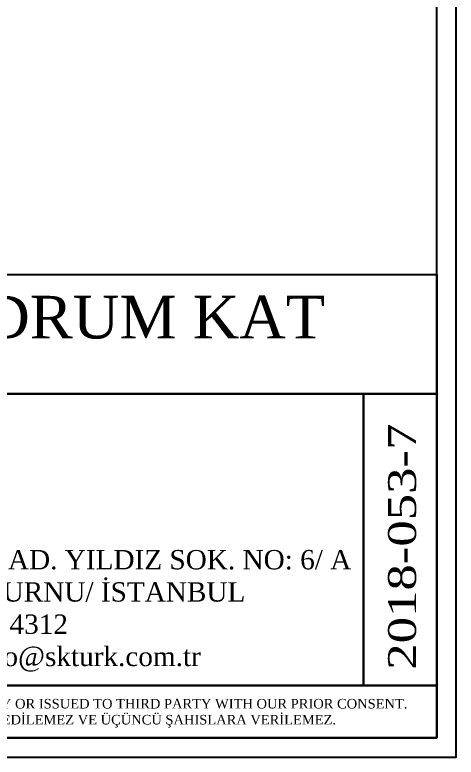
# Model space of a CAD drawing. Header units: millimetres. Extents: x 8884 to 18446, y 10737 to 16556.
# Drawn here: x 18215.6 to 18445.7, y 10737.4 to 11124.4 of the extents above; entities that cross this region are included whole.
import ezdxf
from ezdxf.enums import TextEntityAlignment as Align

# ---------------------------------------------------------------- set-up
doc = ezdxf.new("R2010")
doc.units = ezdxf.units.MM
doc.layers.add('Sktürk ANTET', color=7, linetype='Continuous')
doc.styles.add('CGOMEGA', font='times.ttf', dxfattribs={"height": 15})

msp = doc.modelspace()

# ---------------------------------------------------------------- linework, layer by layer
for points in [[(15495, 10737.36), (18445.65, 10737.36), (18445.65, 12581.69), (15495, 12581.69)], [(15505, 10747.36), (18435.65, 10747.36), (18435.65, 12571.69), (15505, 12571.69)]]:
    msp.add_lwpolyline(points, close=True)
at = {"layer": 'Sktürk ANTET'}
for points in [[(17637.1, 10989.04), (18435.65, 10989.04), (18435.65, 10926.76), (17637.1, 10926.76)], [(17982.19, 10926.76), (18397.38, 10926.76), (18397.38, 10774.77), (17982.19, 10774.77)], [(18397.38, 10926.76), (18435.65, 10926.76), (18435.65, 10774.77), (18397.38, 10774.77)], [(17637.1, 10774.77), (18435.65, 10774.77), (18435.65, 10747.36), (17637.1, 10747.36)]]:
    msp.add_lwpolyline(points, close=True, dxfattribs=at)

# ---------------------------------------------------------------- texts
at = {"layer": 'Sktürk ANTET', "style": 'CGOMEGA'}
msp.add_text('MERCURE HOTEL/ SİRKECİ - BODRUM KAT', height=22.2361, dxfattribs=at).set_placement((18036.38, 10955.69), align=Align.CENTER)
at = {"layer": 'Sktürk ANTET', "style": 'CGOMEGA', "width": 1.25}
msp.add_text('2018-053-7', height=14.569, rotation=90, dxfattribs=at).set_placement((18424.76, 10782.97))
at = {"layer": 'Sktürk ANTET', "attachment_point": 5, "style": 'CGOMEGA'}
for s, insert, char_height, width in [('MALTEPE MAH. DAVUTPAŞA CAD. YILDIZ SOK. NO: 6/ A\\PDAVUTPAŞA/ ZEYTİNBURNU/ İSTANBUL\\Pp: 0212 909 4312\\Pw: skturk.com.tr | e: info@skturk.com.tr', (18189.79, 10813.45), 10.0863, 474.4046), ("THIS DRAWING REMAINS THE PROPERTY OF {\\fTimes New Roman|b0|i0|c162|p18;SKTÜRK ENDÜSTRİYEL MUTFAK SAN. VE TİC. LTD. ŞTİ. }AND MAY ONLY BE COPIED COMPLETELY OR PARTY OR ISSUED TO THIRD PARTY WITH OUR PRIOR CONSENT.\\PBU RESİM {\\fTimes New Roman|b0|i0|c162|p18;SKTÜRK ENDÜSTRİYEL MUTFAK SAN. VE TİC. LTD. ŞTİ.'NİN }MALI OLUP YAZILI İZİN OLMADIKÇA KISMEN VEYA TAMAMEN KOPYA EDİLEMEZ VE ÜÇÜNCÜ ŞAHISLARA VERİLEMEZ.", (18041.09, 10760.25), 5, 796.0812)]:
    msp.add_mtext(s, dxfattribs=dict(at, insert=insert, char_height=char_height, width=width))

doc.saveas('drawing.dxf')
